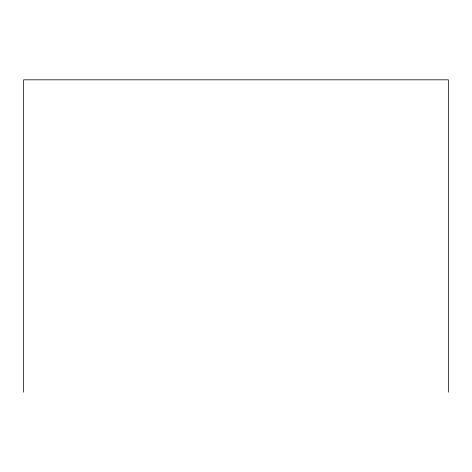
<?xml version="1.0" encoding="UTF-8"?>
<svg xmlns="http://www.w3.org/2000/svg" width="472" height="472" viewBox="0 0 472 472"><rect width="100%" height="100%" fill="white"/><g stroke="black" fill="none" stroke-linecap="round" stroke-linejoin="round"><path stroke-width="0.71" d="M448.4 392.185L448.4 79.815L23.6 79.815L23.6 392.185"/></g></svg>
